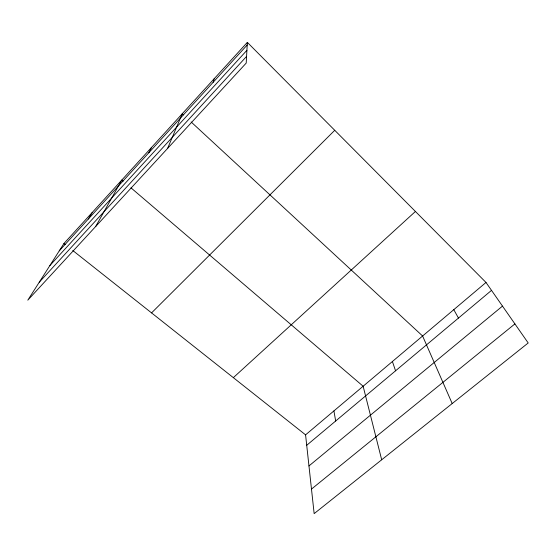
<?xml version="1.0" encoding="UTF-8"?>
<svg xmlns="http://www.w3.org/2000/svg" width="556" height="556" viewBox="0 0 556 556"><rect width="100%" height="100%" fill="white"/><g stroke="black" fill="none" stroke-linecap="round" stroke-linejoin="round"><path stroke-width="0.83" d="M247.344 42.374L246.211 63.085L27.8 300.177L63.933 243.514L247.344 42.374L486 282.462L528.2 342.962L314.154 513.626L305.578 434.848L72.78 250.513M213.136 82.309L214.185 78.737M167.564 148.459L182.257 113.758L183.522 114.925M148.841 152.74L151.489 147.493M95.674 226.494L121.827 180.026L123.133 181.138M88.307 219.036L92.359 212.343M59.256 250.853L247.198 45.001M49.894 265.532L246.913 50.311M39.254 282.219L246.572 56.42M151.559 312.896L334.74 130.299M233.339 377.649L415.429 211.468M305.578 434.848L486 282.462M306.71 445.286L491.511 290.364M308.962 465.942L502.492 306.106M311.485 489.092L514.905 323.912M63.933 243.514L65.295 244.591M130.966 187.831L363.131 386.239L381.687 459.784M191.132 121.966L422.609 336.005L452.202 403.559M453.793 309.664L458.464 318.074M392.404 361.511L395.552 370.81M333.906 410.926L335.678 421.003"/></g></svg>
